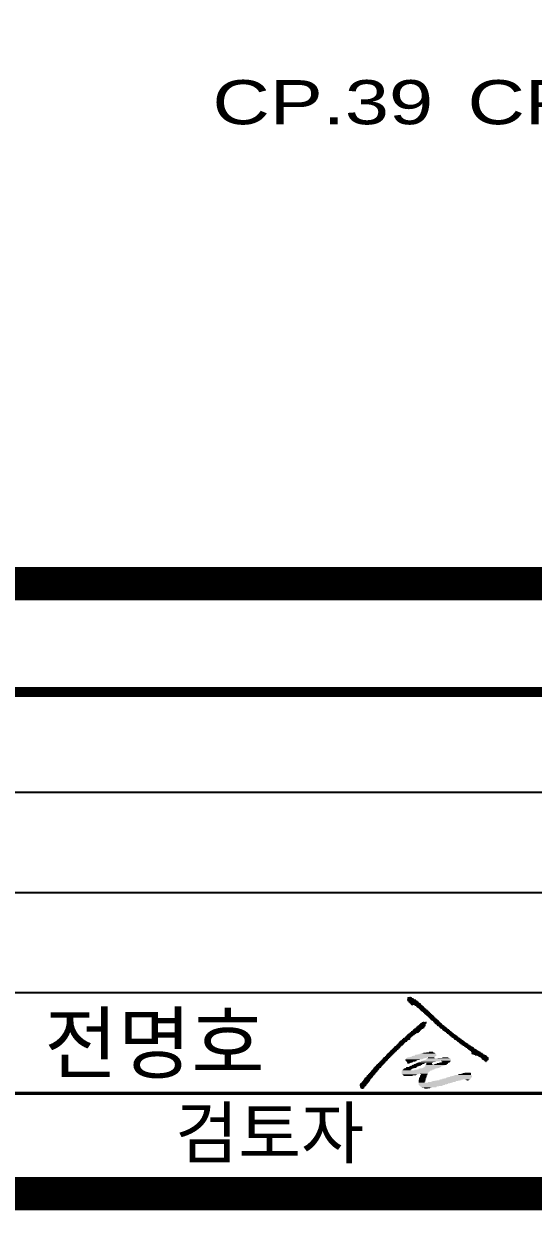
# Model space of a CAD drawing. Header units: millimetres. Extents: x 0 to 841, y 0 to 594.
# Drawn here: x 516.3 to 546.8, y 19 to 90 of the extents above; entities that cross this region are included whole.
import ezdxf
from ezdxf.enums import TextEntityAlignment as Align

# ---------------------------------------------------------------- set-up
doc = ezdxf.new("R2010")
doc.units = ezdxf.units.MM
doc.header["$LTSCALE"] = 10
for name, color, linetype in [('CA-TABL-TEX1', 6, 'Continuous'), ('CX-BORD', 3, 'Continuous'), ('CX-BORD-LIN1', 4, 'Continuous'), ('CX-BORD-LIN2', 3, 'Continuous'), ('CX-BORD-TEX2', 7, 'Continuous'), ('CX-BORD-TEX3', 6, 'Continuous'), ('CZ-LIN1', 7, 'Continuous')]:
    doc.layers.add(name, color=color, linetype=linetype)
doc.styles.add('RP2', font='Dotum.ttf')
doc.styles.add('TB_TEXT', font='Dotum.ttf')
doc.styles.add('TB_WBTXT', font='Dotum.ttf')
doc.styles.add('TB_WMTXT', font='Dotum.ttf')

# ---------------------------------------------------------------- blocks, each defined once
blk = doc.blocks.new('CXBLKA1-KHCA-부산~울산409_K2H')
at = {"layer": 'CX-BORD-LIN1', "const_width": 2}
blk.add_lwpolyline([(821, 20), (25, 20), (25, 574), (821, 574)], close=True, dxfattribs=at)
at = {"layer": 'CX-BORD-LIN1'}
for points, const_width in [([(821, 50), (25, 50)], 0.6), ([(591, 26), (295, 26)], 0.2)]:
    blk.add_lwpolyline(points, dxfattribs=dict(at, const_width=const_width))
at = {"layer": 'CX-BORD-LIN2'}
for points in [[(591, 44), (295, 44)], [(591, 38), (295, 38)], [(591, 32), (295, 32)]]:
    blk.add_lwpolyline(points, dxfattribs=at)
at = {"layer": 'CX-BORD-LIN1', "style": 'TB_TEXT'}
for tag, height, p in [('TR_RDAT4', 3.5, (342.5, 47)), ('TR_DGN4', 3.5, (484.118, 47)), ('TR_CHK4', 3.5, (524.118, 47)), ('TR_APP4', 3.5, (564.118, 47)), ('TR_RNUM4', 3, (310.105, 46.637)), ('TR_RDAT3', 3.5, (342.5, 41)), ('TR_DGN3', 3.5, (484.118, 41)), ('TR_CHK3', 3.5, (524.118, 41)), ('TR_APP3', 3.5, (564.118, 41)), ('TR_RNUM3', 3, (310.105, 40.637)), ('TR_RDAT2', 3.5, (342.5, 35)), ('TR_DGN2', 3.5, (484.118, 35)), ('TR_CHK2', 3.5, (524.118, 35)), ('TR_APP2', 3.5, (564.118, 35)), ('TR_RNUM2', 3, (310.105, 34.637)), ('TR_RDAT1', 3.5, (342.5, 29)), ('TR_DGN1', 3.5, (484.118, 29)), ('TR_CHK1', 3.5, (524.118, 29)), ('TR_APP1', 3.5, (564.118, 29)), ('TR_RNUM1', 3, (310.105, 28.637))]:
    blk.add_attdef(tag, text='', height=height, dxfattribs=at).set_placement(p, align=Align.MIDDLE_CENTER)
for tag, p in [('TR_RCON4', (367.303, 47)), ('TR_RCON3', (367.303, 41)), ('TR_RCON2', (367.303, 35)), ('TR_RCON1', (367.303, 29))]:
    blk.add_attdef(tag, text='', height=3.5, dxfattribs=at).set_placement(p, align=Align.MIDDLE_LEFT)
at = {"layer": 'CX-BORD-LIN2', "style": 'TB_TEXT'}
blk.add_attdef('TD_VERSION', text='', height=3, rotation=90, dxfattribs=at).set_placement((825.5, 68.015), align=Align.MIDDLE_CENTER)
at = {"layer": 'CX-BORD-TEX2', "style": 'TB_WMTXT'}
for tag, height, p in [('TB_CNAME', 5, (40.345, 551.832)), ('TB_CSCOP', 4, (41.635, 543.832))]:
    blk.add_attdef(tag, text='', height=height, dxfattribs=at).set_placement(p, align=Align.BOTTOM_LEFT)
at = {"layer": 'CX-BORD-TEX2', "style": 'TB_WBTXT'}
for tag, height, p in [('TB_MTITIL', 10, (423, 553.326)), ('TB_STITL', 7, (423, 538.326))]:
    blk.add_attdef(tag, text='', height=height, dxfattribs=at).set_placement(p, align=Align.MIDDLE_CENTER)
at = {"layer": 'CX-BORD-TEX3', "style": 'TB_TEXT'}
blk.add_text('검토자', height=3, dxfattribs=at).set_placement((531, 23.662), align=Align.MIDDLE)
for tag, height, p in [('TD_DCOMP', 4.5, (242.5, 45)), ('TD_CSECT', 4.5, (636, 45)), ('TD_DNAME_TOP', 4.5, (780, 45)), ('TD_DNAME_MAIN', 4.5, (780, 39.007)), ('TD_CCOMP', 4.5, (242.5, 35)), ('TD_HSCAL', 4.5, (651.699, 35.235)), ('TD_VSCAL', 4.5, (680.779, 35.235)), ('TD_DNAME_BOT', 3, (780, 33.654)), ('TD_CNAME', 4.5, (90, 25.752)), ('TD_FIELD', 4.5, (207.5, 25.527)), ('TD_CSTEP', 4.5, (278.244, 25.527)), ('TD_DWGCODE', 4.5, (666, 25.386)), ('TD_DWGNO', 4.5, (780, 25.386))]:
    blk.add_attdef(tag, text='', height=height, dxfattribs=at).set_placement(p, align=Align.MIDDLE_CENTER)
at = {"layer": 'CX-BORD-TEX3', "style": 'TB_TEXT', "width": 0.9}
blk.add_attdef('TD_CDIST', text='', height=4, dxfattribs=at).set_placement((681, 45), align=Align.MIDDLE_CENTER)
blk = doc.blocks.new('CXGLOGO-4공구SIGN1')
at = {"layer": 'CX-BORD-LIN1'}
for points in [[(81.884, 6.878), (82.223, 6.878), (81.884, 6.844), (82.223, 6.844)], [(81.884, 6.844), (82.291, 6.844), (81.884, 6.81), (82.291, 6.81)], [(81.918, 6.912), (82.189, 6.912), (81.918, 6.878), (82.189, 6.878)], [(82.054, 6.946), (82.121, 6.946), (82.054, 6.912), (82.121, 6.912)], [(81.85, 6.742), (82.495, 6.742), (81.85, 6.708), (82.495, 6.708)], [(81.85, 6.708), (82.528, 6.708), (81.85, 6.674), (82.528, 6.674)], [(81.884, 6.81), (82.359, 6.81), (81.884, 6.776), (82.359, 6.776)], [(81.884, 6.776), (82.393, 6.776), (81.884, 6.742), (82.393, 6.742)], [(81.884, 6.674), (82.562, 6.674), (81.884, 6.64), (82.562, 6.64)], [(81.884, 6.64), (82.63, 6.64), (81.884, 6.606), (82.63, 6.606)], [(81.952, 6.606), (82.664, 6.606), (81.952, 6.572), (82.664, 6.572)], [(81.952, 6.572), (82.698, 6.572), (81.952, 6.539), (82.698, 6.539)], [(81.986, 6.539), (82.732, 6.539), (81.986, 6.505), (82.732, 6.505)], [(82.02, 6.505), (82.766, 6.505), (82.02, 6.471), (82.766, 6.471)], [(82.054, 6.471), (82.834, 6.471), (82.054, 6.437), (82.834, 6.437)], [(82.088, 6.437), (82.868, 6.437), (82.088, 6.403), (82.868, 6.403)], [(82.121, 6.403), (82.868, 6.403), (82.121, 6.369), (82.868, 6.369)], [(82.155, 6.369), (82.936, 6.369), (82.155, 6.335), (82.936, 6.335)], [(82.189, 6.335), (82.257, 6.335), (82.189, 6.301), (82.257, 6.301)], [(82.393, 6.335), (82.969, 6.335), (82.393, 6.301), (82.969, 6.301)], [(82.427, 6.301), (83.003, 6.301), (82.427, 6.267), (83.003, 6.267)], [(82.495, 6.267), (83.037, 6.267), (82.495, 6.233), (83.037, 6.233)], [(82.528, 6.233), (83.071, 6.233), (82.528, 6.199), (83.071, 6.199)], [(82.562, 6.199), (83.105, 6.199), (82.562, 6.165), (83.105, 6.165)], [(82.596, 6.165), (83.139, 6.165), (82.596, 6.131), (83.139, 6.131)], [(82.664, 6.131), (83.173, 6.131), (82.664, 6.098), (83.173, 6.098)], [(82.698, 6.098), (83.207, 6.098), (82.698, 6.064), (83.207, 6.064)], [(82.732, 6.064), (83.241, 6.064), (82.732, 6.03), (83.241, 6.03)], [(82.8, 6.03), (83.275, 6.03), (82.8, 5.996), (83.275, 5.996)], [(82.8, 5.996), (83.343, 5.996), (82.8, 5.962), (83.343, 5.962)], [(82.834, 5.962), (83.377, 5.962), (82.834, 5.928), (83.377, 5.928)], [(82.868, 5.928), (83.41, 5.928), (82.868, 5.894), (83.41, 5.894)], [(82.936, 5.894), (83.444, 5.894), (82.936, 5.86), (83.444, 5.86)], [(82.936, 5.114), (83.275, 5.114), (82.936, 5.08), (83.275, 5.08)], [(82.969, 5.86), (83.478, 5.86), (82.969, 5.826), (83.478, 5.826)], [(83.003, 5.826), (83.512, 5.826), (83.003, 5.792), (83.512, 5.792)], [(83.003, 5.148), (83.105, 5.148), (83.003, 5.114), (83.105, 5.114)], [(83.037, 5.792), (83.546, 5.792), (83.037, 5.758), (83.546, 5.758)], [(83.071, 5.758), (83.58, 5.758), (83.071, 5.724), (83.58, 5.724)], [(83.105, 5.724), (83.614, 5.724), (83.105, 5.691), (83.614, 5.691)], [(83.139, 5.691), (83.648, 5.691), (83.139, 5.657), (83.648, 5.657)], [(83.173, 5.657), (83.682, 5.657), (83.173, 5.623), (83.682, 5.623)], [(83.173, 5.148), (83.275, 5.148), (83.173, 5.114), (83.275, 5.114)], [(83.241, 5.623), (83.716, 5.623), (83.241, 5.589), (83.716, 5.589)], [(83.241, 5.589), (83.784, 5.589), (83.241, 5.555), (83.784, 5.555)], [(83.309, 5.555), (83.818, 5.555), (83.309, 5.521), (83.818, 5.521)], [(83.343, 5.521), (83.818, 5.521), (83.343, 5.487), (83.818, 5.487)], [(83.377, 5.487), (83.851, 5.487), (83.377, 5.453), (83.851, 5.453)], [(83.41, 5.453), (83.885, 5.453), (83.41, 5.419), (83.885, 5.419)], [(83.444, 5.419), (83.919, 5.419), (83.444, 5.385), (83.919, 5.385)], [(83.478, 5.385), (83.953, 5.385), (83.478, 5.351), (83.953, 5.351)], [(83.512, 5.351), (84.021, 5.351), (83.512, 5.317), (84.021, 5.317)], [(83.546, 5.317), (84.055, 5.317), (83.546, 5.283), (84.055, 5.283)], [(83.58, 5.283), (84.089, 5.283), (83.58, 5.25), (84.089, 5.25)], [(83.614, 5.25), (84.123, 5.25), (83.614, 5.216), (84.123, 5.216)], [(83.682, 5.216), (84.157, 5.216), (83.682, 5.182), (84.157, 5.182)], [(83.716, 5.182), (84.191, 5.182), (83.716, 5.148), (84.191, 5.148)], [(83.75, 5.148), (84.225, 5.148), (83.75, 5.114), (84.225, 5.114)], [(83.784, 5.114), (84.259, 5.114), (83.784, 5.08), (84.259, 5.08)], [(81.918, 4.266), (82.461, 4.266), (81.918, 4.232), (82.461, 4.232)], [(81.952, 4.3), (82.495, 4.3), (81.952, 4.266), (82.495, 4.266)], [(82.02, 4.334), (82.596, 4.334), (82.02, 4.3), (82.596, 4.3)], [(82.054, 4.368), (82.698, 4.368), (82.054, 4.334), (82.698, 4.334)], [(82.088, 4.401), (82.732, 4.401), (82.088, 4.368), (82.732, 4.368)], [(82.155, 4.469), (82.8, 4.469), (82.155, 4.435), (82.8, 4.435)], [(82.155, 4.435), (82.766, 4.435), (82.155, 4.401), (82.766, 4.401)], [(82.223, 4.503), (82.834, 4.503), (82.223, 4.469), (82.834, 4.469)], [(82.257, 4.537), (82.834, 4.537), (82.257, 4.503), (82.834, 4.503)], [(82.291, 4.571), (82.868, 4.571), (82.291, 4.537), (82.868, 4.537)], [(82.325, 4.605), (82.936, 4.605), (82.325, 4.571), (82.936, 4.571)], [(82.359, 4.639), (83.003, 4.639), (82.359, 4.605), (83.003, 4.605)], [(82.393, 4.673), (83.037, 4.673), (82.393, 4.639), (83.037, 4.639)], [(82.461, 4.707), (83.105, 4.707), (82.461, 4.673), (83.105, 4.673)], [(82.495, 4.741), (83.105, 4.741), (82.495, 4.707), (83.105, 4.707)], [(82.528, 4.775), (83.139, 4.775), (82.528, 4.741), (83.139, 4.741)], [(82.562, 4.809), (83.173, 4.809), (82.562, 4.775), (83.173, 4.775)], [(82.596, 4.842), (83.173, 4.842), (82.596, 4.809), (83.173, 4.809)], [(82.63, 4.876), (83.207, 4.876), (82.63, 4.842), (83.207, 4.842)], [(82.698, 4.91), (83.207, 4.91), (82.698, 4.876), (83.207, 4.876)], [(82.732, 4.944), (83.207, 4.944), (82.732, 4.91), (83.207, 4.91)], [(82.766, 4.978), (83.207, 4.978), (82.766, 4.944), (83.207, 4.944)], [(82.8, 5.012), (83.241, 5.012), (82.8, 4.978), (83.241, 4.978)], [(82.834, 5.046), (83.275, 5.046), (82.834, 5.012), (83.275, 5.012)], [(82.868, 5.08), (83.275, 5.08), (82.868, 5.046), (83.275, 5.046)], [(83.818, 5.08), (84.292, 5.08), (83.818, 5.046), (84.292, 5.046)], [(83.851, 5.046), (84.326, 5.046), (83.851, 5.012), (84.326, 5.012)], [(83.851, 5.012), (84.36, 5.012), (83.851, 4.978), (84.36, 4.978)], [(83.885, 4.978), (84.394, 4.978), (83.885, 4.944), (84.394, 4.944)], [(83.953, 4.944), (84.428, 4.944), (83.953, 4.91), (84.428, 4.91)], [(83.987, 4.91), (84.496, 4.91), (83.987, 4.876), (84.496, 4.876)], [(84.021, 4.876), (84.53, 4.876), (84.021, 4.842), (84.53, 4.842)], [(84.055, 4.842), (84.564, 4.842), (84.055, 4.809), (84.564, 4.809)], [(84.123, 4.809), (84.598, 4.809), (84.123, 4.775), (84.598, 4.775)], [(84.157, 4.775), (84.666, 4.775), (84.157, 4.741), (84.666, 4.741)], [(84.191, 4.741), (84.7, 4.741), (84.191, 4.707), (84.7, 4.707)], [(84.225, 4.707), (84.733, 4.707), (84.225, 4.673), (84.733, 4.673)], [(84.259, 4.673), (84.767, 4.673), (84.259, 4.639), (84.767, 4.639)], [(84.326, 4.639), (84.801, 4.639), (84.326, 4.605), (84.801, 4.605)], [(84.36, 4.605), (84.869, 4.605), (84.36, 4.571), (84.869, 4.571)], [(84.394, 4.571), (84.903, 4.571), (84.394, 4.537), (84.903, 4.537)], [(84.428, 4.537), (84.937, 4.537), (84.428, 4.503), (84.937, 4.503)], [(84.462, 4.503), (84.971, 4.503), (84.462, 4.469), (84.971, 4.469)], [(84.53, 4.469), (85.039, 4.469), (84.53, 4.435), (85.039, 4.435)], [(84.564, 4.435), (85.073, 4.435), (84.564, 4.401), (85.073, 4.401)], [(84.632, 4.401), (85.107, 4.401), (84.632, 4.368), (85.107, 4.368)], [(84.666, 4.368), (85.141, 4.368), (84.666, 4.334), (85.141, 4.334)], [(84.7, 4.334), (85.174, 4.334), (84.7, 4.3), (85.174, 4.3)], [(84.733, 4.3), (85.242, 4.3), (84.733, 4.266), (85.242, 4.266)], [(84.801, 4.266), (85.276, 4.266), (84.801, 4.232), (85.276, 4.232)], [(81.036, 3.418), (81.477, 3.418), (81.036, 3.384), (81.477, 3.384)], [(81.07, 3.452), (81.545, 3.452), (81.07, 3.418), (81.545, 3.418)], [(81.104, 3.486), (81.579, 3.486), (81.104, 3.452), (81.579, 3.452)], [(81.138, 3.519), (81.613, 3.519), (81.138, 3.486), (81.613, 3.486)], [(81.172, 3.553), (81.647, 3.553), (81.172, 3.519), (81.647, 3.519)], [(81.206, 3.587), (81.647, 3.587), (81.206, 3.553), (81.647, 3.553)], [(81.239, 3.621), (81.714, 3.621), (81.239, 3.587), (81.714, 3.587)], [(81.273, 3.689), (81.782, 3.689), (81.273, 3.655), (81.782, 3.655)], [(81.273, 3.655), (81.714, 3.655), (81.273, 3.621), (81.714, 3.621)], [(81.307, 3.723), (81.85, 3.723), (81.307, 3.689), (81.85, 3.689)], [(81.341, 3.757), (81.884, 3.757), (81.341, 3.723), (81.884, 3.723)], [(81.375, 3.791), (81.918, 3.791), (81.375, 3.757), (81.918, 3.757)], [(81.443, 3.825), (81.952, 3.825), (81.443, 3.791), (81.952, 3.791)], [(81.477, 3.859), (82.054, 3.859), (81.477, 3.825), (82.054, 3.825)], [(81.511, 3.893), (82.088, 3.893), (81.511, 3.859), (82.088, 3.859)], [(81.545, 3.927), (82.088, 3.927), (81.545, 3.893), (82.088, 3.893)], [(81.579, 3.96), (82.088, 3.96), (81.579, 3.927), (82.088, 3.927)], [(81.613, 3.994), (82.121, 3.994), (81.613, 3.96), (82.121, 3.96)], [(81.68, 4.028), (82.155, 4.028), (81.68, 3.994), (82.155, 3.994)], [(81.714, 4.062), (82.189, 4.062), (81.714, 4.028), (82.189, 4.028)], [(81.748, 4.096), (82.223, 4.096), (81.748, 4.062), (82.223, 4.062)], [(81.782, 4.13), (82.291, 4.13), (81.782, 4.096), (82.291, 4.096)], [(81.816, 4.164), (82.325, 4.164), (81.816, 4.13), (82.325, 4.13)], [(81.85, 4.198), (82.393, 4.198), (81.85, 4.164), (82.393, 4.164)], [(81.884, 4.232), (82.427, 4.232), (81.884, 4.198), (82.427, 4.198)], [(84.835, 4.232), (85.31, 4.232), (84.835, 4.198), (85.31, 4.198)], [(84.869, 4.198), (85.378, 4.198), (84.869, 4.164), (85.378, 4.164)], [(84.903, 4.164), (85.446, 4.164), (84.903, 4.13), (85.446, 4.13)], [(84.937, 4.13), (85.48, 4.13), (84.937, 4.096), (85.48, 4.096)], [(85.005, 4.096), (85.514, 4.096), (85.005, 4.062), (85.514, 4.062)], [(85.039, 4.062), (85.548, 4.062), (85.039, 4.028), (85.548, 4.028)], [(85.073, 4.028), (85.615, 4.028), (85.073, 3.994), (85.615, 3.994)], [(85.107, 3.994), (85.649, 3.994), (85.107, 3.96), (85.649, 3.96)], [(85.174, 3.96), (85.683, 3.96), (85.174, 3.927), (85.683, 3.927)], [(85.208, 3.927), (85.751, 3.927), (85.208, 3.893), (85.751, 3.893)], [(85.242, 3.893), (85.785, 3.893), (85.242, 3.859), (85.785, 3.859)], [(85.276, 3.859), (85.819, 3.859), (85.276, 3.825), (85.819, 3.825)], [(85.344, 3.825), (85.887, 3.825), (85.344, 3.791), (85.887, 3.791)], [(85.412, 3.791), (85.921, 3.791), (85.412, 3.757), (85.921, 3.757)], [(85.446, 3.757), (85.955, 3.757), (85.446, 3.723), (85.955, 3.723)], [(85.48, 3.723), (86.022, 3.723), (85.48, 3.689), (86.022, 3.689)], [(85.514, 3.689), (86.056, 3.689), (85.514, 3.655), (86.056, 3.655)], [(85.581, 3.655), (86.124, 3.655), (85.581, 3.621), (86.124, 3.621)], [(85.615, 3.621), (86.158, 3.621), (85.615, 3.587), (86.158, 3.587)], [(85.649, 3.587), (86.226, 3.587), (85.649, 3.553), (86.226, 3.553)], [(85.683, 3.553), (86.26, 3.553), (85.683, 3.519), (86.26, 3.519)], [(85.751, 3.519), (86.294, 3.519), (85.751, 3.486), (86.294, 3.486)], [(85.785, 3.486), (86.362, 3.486), (85.785, 3.452), (86.362, 3.452)], [(85.853, 3.452), (86.43, 3.452), (85.853, 3.418), (86.43, 3.418)], [(85.887, 3.418), (86.463, 3.418), (85.887, 3.384), (86.463, 3.384)], [(80.154, 2.57), (80.629, 2.57), (80.154, 2.536), (80.629, 2.536)], [(80.188, 2.604), (80.697, 2.604), (80.188, 2.57), (80.697, 2.57)], [(80.256, 2.638), (80.697, 2.638), (80.256, 2.604), (80.697, 2.604)], [(80.29, 2.671), (80.731, 2.671), (80.29, 2.638), (80.731, 2.638)], [(80.324, 2.705), (80.765, 2.705), (80.324, 2.671), (80.765, 2.671)], [(80.357, 2.773), (80.832, 2.773), (80.357, 2.739), (80.832, 2.739)], [(80.357, 2.739), (80.798, 2.739), (80.357, 2.705), (80.798, 2.705)], [(80.391, 2.807), (80.866, 2.807), (80.391, 2.773), (80.866, 2.773)], [(80.425, 2.841), (80.9, 2.841), (80.425, 2.807), (80.9, 2.807)], [(80.459, 2.875), (80.934, 2.875), (80.459, 2.841), (80.934, 2.841)], [(80.493, 2.909), (80.968, 2.909), (80.493, 2.875), (80.968, 2.875)], [(80.561, 2.977), (81.036, 2.977), (80.561, 2.943), (81.036, 2.943)], [(80.561, 2.943), (81.002, 2.943), (80.561, 2.909), (81.002, 2.909)], [(80.629, 3.045), (81.138, 3.045), (80.629, 3.011), (81.138, 3.011)], [(80.629, 3.011), (81.07, 3.011), (80.629, 2.977), (81.07, 2.977)], [(80.663, 3.078), (81.138, 3.078), (80.663, 3.045), (81.138, 3.045)], [(80.697, 3.112), (81.172, 3.112), (80.697, 3.078), (81.172, 3.078)], [(80.765, 3.18), (81.273, 3.18), (80.765, 3.146), (81.273, 3.146)], [(80.765, 3.146), (81.239, 3.146), (80.765, 3.112), (81.239, 3.112)], [(80.832, 3.248), (81.341, 3.248), (80.832, 3.214), (81.341, 3.214)], [(80.832, 3.214), (81.273, 3.214), (80.832, 3.18), (81.273, 3.18)], [(80.866, 3.282), (81.375, 3.282), (80.866, 3.248), (81.375, 3.248)], [(80.934, 3.35), (81.409, 3.35), (80.934, 3.316), (81.409, 3.316)], [(80.934, 3.316), (81.375, 3.316), (80.934, 3.282), (81.375, 3.282)], [(80.968, 3.384), (81.443, 3.384), (80.968, 3.35), (81.443, 3.35)], [(81.884, 2.57), (83.275, 2.57), (81.884, 2.536), (83.275, 2.536)], [(82.054, 2.604), (83.851, 2.604), (82.054, 2.57), (83.851, 2.57)], [(82.121, 2.638), (83.851, 2.638), (82.121, 2.604), (83.851, 2.604)], [(82.223, 2.671), (83.885, 2.671), (82.223, 2.638), (83.885, 2.638)], [(82.325, 2.705), (83.953, 2.705), (82.325, 2.671), (83.953, 2.671)], [(82.427, 2.739), (83.953, 2.739), (82.427, 2.705), (83.953, 2.705)], [(82.461, 2.773), (83.953, 2.773), (82.461, 2.739), (83.953, 2.739)], [(82.63, 2.807), (83.953, 2.807), (82.63, 2.773), (83.953, 2.773)], [(82.766, 2.841), (83.919, 2.841), (82.766, 2.807), (83.919, 2.807)], [(82.902, 2.875), (83.885, 2.875), (82.902, 2.841), (83.885, 2.841)], [(83.037, 2.909), (83.851, 2.909), (83.037, 2.875), (83.851, 2.875)], [(83.241, 2.943), (83.784, 2.943), (83.241, 2.909), (83.784, 2.909)], [(83.377, 2.57), (83.818, 2.57), (83.377, 2.536), (83.818, 2.536)], [(83.444, 2.977), (83.716, 2.977), (83.444, 2.943), (83.716, 2.943)], [(84.394, 2.57), (84.835, 2.57), (84.394, 2.536), (84.835, 2.536)], [(85.955, 3.384), (86.497, 3.384), (85.955, 3.35), (86.497, 3.35)], [(85.989, 3.35), (86.599, 3.35), (85.989, 3.316), (86.599, 3.316)], [(86.056, 3.316), (86.633, 3.316), (86.056, 3.282), (86.633, 3.282)], [(86.09, 3.282), (86.667, 3.282), (86.09, 3.248), (86.667, 3.248)], [(86.158, 3.248), (86.701, 3.248), (86.158, 3.214), (86.701, 3.214)], [(86.192, 3.214), (86.769, 3.214), (86.192, 3.18), (86.769, 3.18)], [(86.226, 3.18), (86.837, 3.18), (86.226, 3.146), (86.837, 3.146)], [(86.26, 3.146), (86.871, 3.146), (86.26, 3.112), (86.871, 3.112)], [(86.328, 3.112), (86.904, 3.112), (86.328, 3.078), (86.904, 3.078)], [(86.362, 3.078), (86.972, 3.078), (86.362, 3.045), (86.972, 3.045)], [(86.43, 3.045), (87.04, 3.045), (86.43, 3.011), (87.04, 3.011)], [(86.463, 3.011), (87.074, 3.011), (86.463, 2.977), (87.074, 2.977)], [(86.463, 2.977), (87.142, 2.977), (86.463, 2.943), (87.142, 2.943)], [(86.463, 2.875), (87.312, 2.875), (86.463, 2.841), (87.312, 2.841)], [(86.497, 2.943), (87.176, 2.943), (86.497, 2.909), (87.176, 2.909)], [(86.497, 2.909), (87.278, 2.909), (86.497, 2.875), (87.278, 2.875)], [(86.497, 2.841), (87.345, 2.841), (86.497, 2.807), (87.345, 2.807)], [(86.565, 2.807), (87.413, 2.807), (86.565, 2.773), (87.413, 2.773)], [(86.667, 2.773), (87.447, 2.773), (86.667, 2.739), (87.447, 2.739)], [(86.735, 2.739), (87.549, 2.739), (86.735, 2.705), (87.549, 2.705)], [(86.904, 2.705), (87.583, 2.705), (86.904, 2.671), (87.583, 2.671)], [(86.972, 2.671), (87.617, 2.671), (86.972, 2.638), (87.617, 2.638)], [(87.006, 2.638), (87.617, 2.638), (87.006, 2.604), (87.617, 2.604)], [(87.074, 2.604), (87.685, 2.604), (87.074, 2.57), (87.685, 2.57)], [(87.142, 2.57), (87.719, 2.57), (87.142, 2.536), (87.719, 2.536)], [(79.374, 1.722), (79.849, 1.722), (79.374, 1.688), (79.849, 1.688)], [(79.408, 1.756), (79.883, 1.756), (79.408, 1.722), (79.883, 1.722)], [(79.442, 1.823), (79.916, 1.823), (79.442, 1.789), (79.916, 1.789)], [(79.442, 1.789), (79.883, 1.789), (79.442, 1.756), (79.883, 1.756)], [(79.475, 1.857), (79.984, 1.857), (79.475, 1.823), (79.984, 1.823)], [(79.509, 1.891), (80.018, 1.891), (79.509, 1.857), (80.018, 1.857)], [(79.543, 1.925), (80.052, 1.925), (79.543, 1.891), (80.052, 1.891)], [(79.577, 1.959), (80.052, 1.959), (79.577, 1.925), (80.052, 1.925)], [(79.611, 1.993), (80.086, 1.993), (79.611, 1.959), (80.086, 1.959)], [(79.645, 2.027), (80.12, 2.027), (79.645, 1.993), (80.12, 1.993)], [(79.679, 2.095), (80.188, 2.095), (79.679, 2.061), (80.188, 2.061)], [(79.679, 2.061), (80.154, 2.061), (79.679, 2.027), (80.154, 2.027)], [(79.747, 2.129), (80.222, 2.129), (79.747, 2.095), (80.222, 2.095)], [(79.781, 2.163), (80.256, 2.163), (79.781, 2.129), (80.256, 2.129)], [(79.815, 2.197), (80.29, 2.197), (79.815, 2.163), (80.29, 2.163)], [(79.849, 2.23), (80.324, 2.23), (79.849, 2.197), (80.324, 2.197)], [(79.883, 2.264), (80.324, 2.264), (79.883, 2.23), (80.324, 2.23)], [(79.916, 2.298), (80.357, 2.298), (79.916, 2.264), (80.357, 2.264)], [(79.95, 2.332), (80.425, 2.332), (79.95, 2.298), (80.425, 2.298)], [(79.984, 2.366), (80.459, 2.366), (79.984, 2.332), (80.459, 2.332)], [(80.018, 2.4), (80.493, 2.4), (80.018, 2.366), (80.493, 2.366)], [(80.052, 2.434), (80.493, 2.434), (80.052, 2.4), (80.493, 2.4)], [(80.086, 2.468), (80.527, 2.468), (80.086, 2.434), (80.527, 2.434)], [(80.12, 2.536), (80.595, 2.536), (80.12, 2.502), (80.595, 2.502)], [(80.12, 2.502), (80.561, 2.502), (80.12, 2.468), (80.561, 2.468)], [(81.579, 1.722), (82.155, 1.722), (81.579, 1.688), (82.155, 1.688)], [(81.613, 1.756), (82.223, 1.756), (81.613, 1.722), (82.223, 1.722)], [(81.647, 1.789), (82.291, 1.789), (81.647, 1.756), (82.291, 1.756)], [(81.748, 2.434), (82.766, 2.434), (81.748, 2.4), (82.766, 2.4)], [(81.748, 2.4), (82.596, 2.4), (81.748, 2.366), (82.596, 2.366)], [(81.748, 2.366), (82.562, 2.366), (81.748, 2.332), (82.562, 2.332)], [(81.748, 1.823), (82.393, 1.823), (81.748, 1.789), (82.393, 1.789)], [(81.782, 2.502), (83.037, 2.502), (81.782, 2.468), (83.037, 2.468)], [(81.782, 2.468), (82.969, 2.468), (81.782, 2.434), (82.969, 2.434)], [(81.782, 2.332), (82.528, 2.332), (81.782, 2.298), (82.528, 2.298)], [(81.782, 1.857), (82.528, 1.857), (81.782, 1.823), (82.528, 1.823)], [(81.816, 2.536), (83.173, 2.536), (81.816, 2.502), (83.173, 2.502)], [(81.816, 2.298), (82.427, 2.298), (81.816, 2.264), (82.427, 2.264)], [(81.816, 1.891), (82.562, 1.891), (81.816, 1.857), (82.562, 1.857)], [(81.85, 2.264), (82.291, 2.264), (81.85, 2.23), (82.291, 2.23)], [(81.85, 2.23), (82.223, 2.23), (81.85, 2.197), (82.223, 2.197)], [(81.884, 2.197), (82.121, 2.197), (81.884, 2.163), (82.121, 2.163)], [(81.884, 2.163), (82.054, 2.163), (81.884, 2.129), (82.054, 2.129)], [(82.02, 1.925), (82.596, 1.925), (82.02, 1.891), (82.596, 1.891)], [(82.054, 1.959), (82.698, 1.959), (82.054, 1.925), (82.698, 1.925)], [(82.121, 1.993), (82.766, 1.993), (82.121, 1.959), (82.766, 1.959)], [(82.223, 2.027), (82.868, 2.027), (82.223, 1.993), (82.868, 1.993)], [(82.257, 2.061), (82.936, 2.061), (82.257, 2.027), (82.936, 2.027)], [(82.359, 2.095), (82.969, 2.095), (82.359, 2.061), (82.969, 2.061)], [(82.461, 2.129), (83.071, 2.129), (82.461, 2.095), (83.071, 2.095)], [(82.528, 2.163), (83.139, 2.163), (82.528, 2.129), (83.139, 2.129)], [(82.596, 2.197), (83.207, 2.197), (82.596, 2.163), (83.207, 2.163)], [(82.596, 1.722), (83.784, 1.722), (82.596, 1.688), (83.784, 1.688)], [(82.664, 2.23), (83.716, 2.23), (82.664, 2.197), (83.716, 2.197)], [(82.698, 1.756), (83.851, 1.756), (82.698, 1.722), (83.851, 1.722)], [(82.732, 2.264), (83.818, 2.264), (82.732, 2.23), (83.818, 2.23)], [(82.766, 1.789), (83.919, 1.789), (82.766, 1.756), (83.919, 1.756)], [(82.868, 2.298), (83.919, 2.298), (82.868, 2.264), (83.919, 2.264)], [(82.969, 2.332), (84.225, 2.332), (82.969, 2.298), (84.225, 2.298)], [(82.969, 1.823), (84.055, 1.823), (82.969, 1.789), (84.055, 1.789)], [(83.037, 2.366), (85.005, 2.366), (83.037, 2.332), (85.005, 2.332)], [(83.037, 1.857), (84.191, 1.857), (83.037, 1.823), (84.191, 1.823)], [(83.105, 2.4), (85.005, 2.4), (83.105, 2.366), (85.005, 2.366)], [(83.105, 1.891), (84.259, 1.891), (83.105, 1.857), (84.259, 1.857)], [(83.139, 1.925), (84.292, 1.925), (83.139, 1.891), (84.292, 1.891)], [(83.173, 2.027), (84.564, 2.027), (83.173, 1.993), (84.564, 1.993)], [(83.173, 1.993), (84.462, 1.993), (83.173, 1.959), (84.462, 1.959)], [(83.173, 1.959), (84.394, 1.959), (83.173, 1.925), (84.394, 1.925)], [(83.207, 2.434), (85.005, 2.434), (83.207, 2.4), (85.005, 2.4)], [(83.207, 2.061), (83.716, 2.061), (83.207, 2.027), (83.716, 2.027)], [(83.241, 2.197), (83.682, 2.197), (83.241, 2.163), (83.682, 2.163)], [(83.241, 2.163), (83.648, 2.163), (83.241, 2.129), (83.648, 2.129)], [(83.241, 2.129), (83.648, 2.129), (83.241, 2.095), (83.648, 2.095)], [(83.241, 2.095), (83.682, 2.095), (83.241, 2.061), (83.682, 2.061)], [(83.275, 2.502), (84.971, 2.502), (83.275, 2.468), (84.971, 2.468)], [(83.275, 2.468), (85.005, 2.468), (83.275, 2.434), (85.005, 2.434)], [(83.343, 2.536), (83.851, 2.536), (83.343, 2.502), (83.851, 2.502)], [(83.75, 2.061), (84.666, 2.061), (83.75, 2.027), (84.666, 2.027)], [(83.818, 2.095), (84.733, 2.095), (83.818, 2.061), (84.733, 2.061)], [(83.919, 2.129), (84.767, 2.129), (83.919, 2.095), (84.767, 2.095)], [(84.021, 2.163), (84.801, 2.163), (84.021, 2.129), (84.801, 2.129)], [(84.055, 2.536), (84.903, 2.536), (84.055, 2.502), (84.903, 2.502)], [(84.157, 2.197), (84.835, 2.197), (84.157, 2.163), (84.835, 2.163)], [(84.259, 2.23), (84.903, 2.23), (84.259, 2.197), (84.903, 2.197)], [(84.292, 2.332), (85.005, 2.332), (84.292, 2.298), (85.005, 2.298)], [(84.36, 2.264), (84.937, 2.264), (84.36, 2.23), (84.937, 2.23)], [(84.394, 2.298), (84.971, 2.298), (84.394, 2.264), (84.971, 2.264)], [(87.176, 2.536), (87.719, 2.536), (87.176, 2.502), (87.719, 2.502)], [(87.21, 2.502), (87.719, 2.502), (87.21, 2.468), (87.719, 2.468)], [(87.21, 2.468), (87.719, 2.468), (87.21, 2.434), (87.719, 2.434)], [(87.278, 2.434), (87.719, 2.434), (87.278, 2.4), (87.719, 2.4)], [(87.345, 2.4), (87.685, 2.4), (87.345, 2.366), (87.685, 2.366)], [(87.379, 2.366), (87.651, 2.366), (87.379, 2.332), (87.651, 2.332)], [(87.413, 2.332), (87.617, 2.332), (87.413, 2.298), (87.617, 2.298)], [(87.447, 2.298), (87.583, 2.298), (87.447, 2.264), (87.583, 2.264)], [(87.515, 2.264), (87.549, 2.264), (87.515, 2.23), (87.549, 2.23)], [(78.661, 0.874), (79.17, 0.874), (78.661, 0.84), (79.17, 0.84)], [(78.695, 0.941), (79.204, 0.941), (78.695, 0.907), (79.204, 0.907)], [(78.695, 0.907), (79.204, 0.907), (78.695, 0.874), (79.204, 0.874)], [(78.729, 0.975), (79.238, 0.975), (78.729, 0.941), (79.238, 0.941)], [(78.763, 1.043), (79.272, 1.043), (78.763, 1.009), (79.272, 1.009)], [(78.763, 1.009), (79.238, 1.009), (78.763, 0.975), (79.238, 0.975)], [(78.797, 1.077), (79.306, 1.077), (78.797, 1.043), (79.306, 1.043)], [(78.831, 1.111), (79.34, 1.111), (78.831, 1.077), (79.34, 1.077)], [(78.865, 1.145), (79.374, 1.145), (78.865, 1.111), (79.374, 1.111)], [(78.899, 1.179), (79.408, 1.179), (78.899, 1.145), (79.408, 1.145)], [(78.933, 1.213), (79.408, 1.213), (78.933, 1.179), (79.408, 1.179)], [(78.967, 1.281), (79.475, 1.281), (78.967, 1.247), (79.475, 1.247)], [(78.967, 1.247), (79.442, 1.247), (78.967, 1.213), (79.442, 1.213)], [(79.001, 1.315), (79.509, 1.315), (79.001, 1.281), (79.509, 1.281)], [(79.068, 1.382), (79.577, 1.382), (79.068, 1.348), (79.577, 1.348)], [(79.068, 1.348), (79.543, 1.348), (79.068, 1.315), (79.543, 1.315)], [(79.102, 1.416), (79.577, 1.416), (79.102, 1.382), (79.577, 1.382)], [(79.136, 1.45), (79.611, 1.45), (79.136, 1.416), (79.611, 1.416)], [(79.17, 1.484), (79.645, 1.484), (79.17, 1.45), (79.645, 1.45)], [(79.204, 1.518), (79.679, 1.518), (79.204, 1.484), (79.679, 1.484)], [(79.238, 1.552), (79.713, 1.552), (79.238, 1.518), (79.713, 1.518)], [(79.272, 1.62), (79.747, 1.62), (79.272, 1.586), (79.747, 1.586)], [(79.272, 1.586), (79.747, 1.586), (79.272, 1.552), (79.747, 1.552)], [(79.306, 1.654), (79.781, 1.654), (79.306, 1.62), (79.781, 1.62)], [(79.34, 1.688), (79.815, 1.688), (79.34, 1.654), (79.815, 1.654)], [(81.477, 1.62), (83.512, 1.62), (81.477, 1.586), (83.512, 1.586)], [(81.477, 1.586), (83.478, 1.586), (81.477, 1.552), (83.478, 1.552)], [(81.477, 1.552), (83.41, 1.552), (81.477, 1.518), (83.41, 1.518)], [(81.477, 1.518), (83.41, 1.518), (81.477, 1.484), (83.41, 1.484)], [(81.477, 1.484), (83.377, 1.484), (81.477, 1.45), (83.377, 1.45)], [(81.477, 1.45), (83.377, 1.45), (81.477, 1.416), (83.377, 1.416)], [(81.477, 1.416), (82.732, 1.416), (81.477, 1.382), (82.732, 1.382)], [(81.511, 1.654), (83.614, 1.654), (81.511, 1.62), (83.614, 1.62)], [(81.511, 1.382), (82.664, 1.382), (81.511, 1.348), (82.664, 1.348)], [(81.545, 1.688), (82.121, 1.688), (81.545, 1.654), (82.121, 1.654)], [(81.545, 1.348), (82.562, 1.348), (81.545, 1.315), (82.562, 1.315)], [(81.579, 1.315), (82.495, 1.315), (81.579, 1.281), (82.495, 1.281)], [(81.613, 1.281), (82.257, 1.281), (81.613, 1.247), (82.257, 1.247)], [(82.393, 1.688), (83.682, 1.688), (82.393, 1.654), (83.682, 1.654)], [(82.698, 0.975), (83.207, 0.975), (82.698, 0.941), (83.207, 0.941)], [(82.698, 0.941), (83.173, 0.941), (82.698, 0.907), (83.173, 0.907)], [(82.698, 0.907), (83.173, 0.907), (82.698, 0.874), (83.173, 0.874)], [(82.698, 0.874), (83.173, 0.874), (82.698, 0.84), (83.173, 0.84)], [(82.732, 1.111), (83.241, 1.111), (82.732, 1.077), (83.241, 1.077)], [(82.732, 1.077), (83.207, 1.077), (82.732, 1.043), (83.207, 1.043)], [(82.732, 1.043), (83.207, 1.043), (82.732, 1.009), (83.207, 1.009)], [(82.732, 1.009), (83.207, 1.009), (82.732, 0.975), (83.207, 0.975)], [(82.766, 1.179), (83.241, 1.179), (82.766, 1.145), (83.241, 1.145)], [(82.766, 1.145), (83.241, 1.145), (82.766, 1.111), (83.241, 1.111)], [(82.8, 1.416), (83.343, 1.416), (82.8, 1.382), (83.343, 1.382)], [(82.8, 1.281), (83.275, 1.281), (82.8, 1.247), (83.275, 1.247)], [(82.8, 1.247), (83.275, 1.247), (82.8, 1.213), (83.275, 1.213)], [(82.8, 1.213), (83.275, 1.213), (82.8, 1.179), (83.275, 1.179)], [(82.834, 1.382), (83.343, 1.382), (82.834, 1.348), (83.343, 1.348)], [(82.834, 1.315), (83.309, 1.315), (82.834, 1.281), (83.309, 1.281)], [(82.868, 1.348), (83.309, 1.348), (82.868, 1.315), (83.309, 1.315)], [(83.682, 0.874), (85.378, 0.874), (83.682, 0.84), (85.378, 0.84)], [(83.851, 0.907), (85.514, 0.907), (83.851, 0.874), (85.514, 0.874)], [(83.987, 0.941), (85.649, 0.941), (83.987, 0.907), (85.649, 0.907)], [(84.191, 0.975), (85.751, 0.975), (84.191, 0.941), (85.751, 0.941)], [(84.259, 1.009), (85.887, 1.009), (84.259, 0.975), (85.887, 0.975)], [(84.394, 1.043), (86.396, 1.043), (84.394, 1.009), (86.396, 1.009)], [(84.53, 1.077), (86.43, 1.077), (84.53, 1.043), (86.43, 1.043)], [(84.666, 1.111), (86.463, 1.111), (84.666, 1.077), (86.463, 1.077)], [(84.733, 1.145), (86.497, 1.145), (84.733, 1.111), (86.497, 1.111)], [(84.835, 1.179), (86.497, 1.179), (84.835, 1.145), (86.497, 1.145)], [(84.937, 1.213), (86.531, 1.213), (84.937, 1.179), (86.531, 1.179)], [(85.073, 1.247), (86.531, 1.247), (85.073, 1.213), (86.531, 1.213)], [(85.208, 1.281), (86.497, 1.281), (85.208, 1.247), (86.497, 1.247)], [(85.31, 1.315), (86.497, 1.315), (85.31, 1.281), (86.497, 1.281)], [(85.514, 1.348), (86.463, 1.348), (85.514, 1.315), (86.463, 1.315)], [(85.581, 1.382), (86.463, 1.382), (85.581, 1.348), (86.463, 1.348)], [(85.751, 1.416), (86.463, 1.416), (85.751, 1.382), (86.463, 1.382)], [(85.853, 1.45), (86.463, 1.45), (85.853, 1.416), (86.463, 1.416)], [(85.989, 1.484), (86.43, 1.484), (85.989, 1.45), (86.43, 1.45)], [(86.056, 1.009), (86.362, 1.009), (86.056, 0.975), (86.362, 0.975)], [(86.124, 0.975), (86.294, 0.975), (86.124, 0.941), (86.294, 0.941)], [(86.192, 0.941), (86.26, 0.941), (86.192, 0.907), (86.26, 0.907)], [(78.458, 0.636), (78.967, 0.636), (78.458, 0.602), (78.967, 0.602)], [(78.458, 0.602), (78.933, 0.602), (78.458, 0.568), (78.933, 0.568)], [(78.458, 0.568), (78.933, 0.568), (78.458, 0.534), (78.933, 0.534)], [(78.492, 0.704), (79.034, 0.704), (78.492, 0.67), (79.034, 0.67)], [(78.492, 0.67), (79.001, 0.67), (78.492, 0.636), (79.001, 0.636)], [(78.492, 0.534), (78.899, 0.534), (78.492, 0.5), (78.899, 0.5)], [(78.492, 0.5), (78.865, 0.5), (78.492, 0.466), (78.865, 0.466)], [(78.492, 0.466), (78.831, 0.466), (78.492, 0.433), (78.831, 0.433)], [(78.492, 0.433), (78.797, 0.433), (78.492, 0.399), (78.797, 0.399)], [(78.526, 0.738), (79.068, 0.738), (78.526, 0.704), (79.068, 0.704)], [(78.526, 0.399), (78.797, 0.399), (78.526, 0.365), (78.797, 0.365)], [(78.526, 0.365), (78.763, 0.365), (78.526, 0.331), (78.763, 0.331)], [(78.56, 0.772), (79.102, 0.772), (78.56, 0.738), (79.102, 0.738)], [(78.594, 0.806), (79.102, 0.806), (78.594, 0.772), (79.102, 0.772)], [(78.594, 0.331), (78.695, 0.331), (78.594, 0.297), (78.695, 0.297)], [(78.627, 0.84), (79.136, 0.84), (78.627, 0.806), (79.136, 0.806)], [(82.698, 0.84), (83.139, 0.84), (82.698, 0.806), (83.139, 0.806)], [(82.698, 0.806), (83.139, 0.806), (82.698, 0.772), (83.139, 0.772)], [(82.698, 0.772), (85.039, 0.772), (82.698, 0.738), (85.039, 0.738)], [(82.698, 0.738), (84.937, 0.738), (82.698, 0.704), (84.937, 0.704)], [(82.698, 0.704), (84.801, 0.704), (82.698, 0.67), (84.801, 0.67)], [(82.698, 0.67), (84.733, 0.67), (82.698, 0.636), (84.733, 0.636)], [(82.698, 0.636), (84.598, 0.636), (82.698, 0.602), (84.598, 0.602)], [(82.732, 0.602), (84.462, 0.602), (82.732, 0.568), (84.462, 0.568)], [(82.766, 0.568), (84.394, 0.568), (82.766, 0.534), (84.394, 0.534)], [(82.8, 0.534), (84.157, 0.534), (82.8, 0.5), (84.157, 0.5)], [(82.834, 0.5), (84.021, 0.5), (82.834, 0.466), (84.021, 0.466)], [(82.868, 0.466), (83.953, 0.466), (82.868, 0.433), (83.953, 0.433)], [(82.936, 0.433), (83.614, 0.433), (82.936, 0.399), (83.614, 0.399)], [(83.071, 0.399), (83.512, 0.399), (83.071, 0.365), (83.512, 0.365)], [(83.139, 0.365), (83.343, 0.365), (83.139, 0.331), (83.343, 0.331)], [(83.377, 0.806), (85.141, 0.806), (83.377, 0.772), (85.141, 0.772)], [(83.58, 0.84), (85.31, 0.84), (83.58, 0.806), (85.31, 0.806)]]:
    blk.add_solid(points, dxfattribs=at)

msp = doc.modelspace()

# ---------------------------------------------------------------- linework, layer by layer
at = {"layer": 'CZ-LIN1'}
msp.add_lwpolyline([(48.649, 541.025, 2, 2, 0), (48.649, 56.489, 2, 2, 0), (799.095, 56.49, 2, 2, 0), (799.094, 541.026, 2, 2, 0)], format="xyseb", close=True, dxfattribs=at)

# ---------------------------------------------------------------- block references
at = {"layer": 'CX-BORD'}
ref = msp.add_blockref('CXBLKA1-KHCA-부산~울산409_K2H', (0, 0), dxfattribs=at)
ref.add_attrib('TR_CHK1', '전명호', dxfattribs={"layer": 'CX-BORD-LIN1', "height": 3.5, "style": 'TB_TEXT'}).set_placement((524.118, 29), align=Align.MIDDLE_CENTER)
at = {"layer": 'CX-BORD-LIN1', "xscale": 0.8333333333333712, "yscale": 0.8333333333333357, "zscale": 0.8333333333333334}
msp.add_blockref('CXGLOGO-4공구SIGN1', (471, 26), dxfattribs=at)

# ---------------------------------------------------------------- texts
at = {"layer": 'CA-TABL-TEX1', "style": 'RP2', "width": 1.239072}
for s, p, p2 in [('CP.39', (527.58, 83.978), (540.78, 83.978)), ('CP.36', (542.837, 83.978), (556.037, 83.978))]:
    msp.add_text(s, height=2.64, dxfattribs=at).set_placement(p, p2, align=Align.FIT)

doc.saveas('drawing.dxf')
